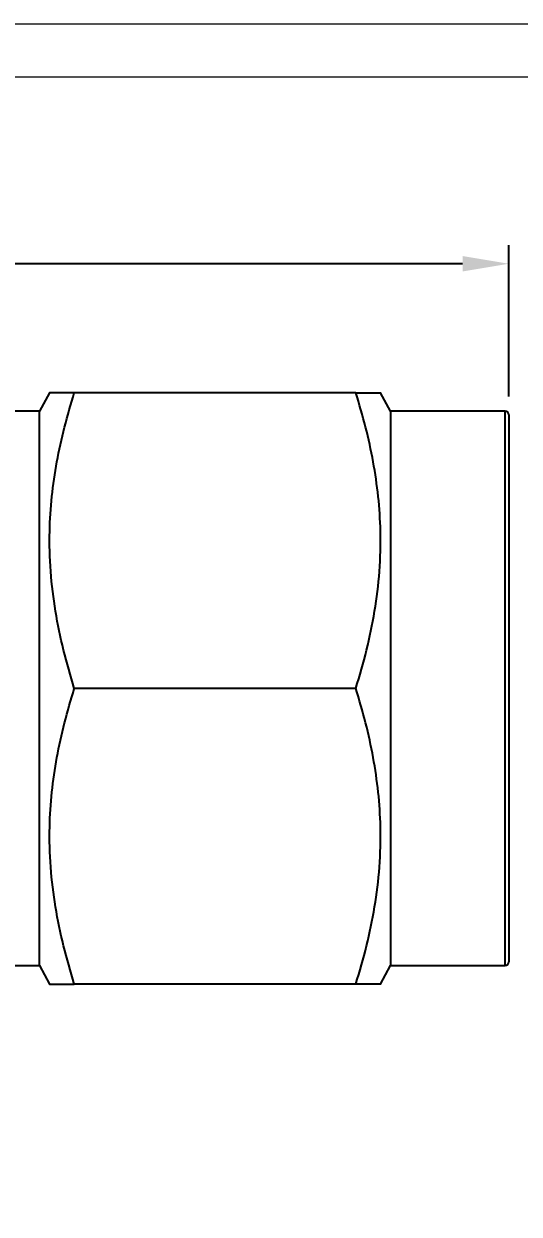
# Model space of a CAD drawing. Header units: millimetres. Extents: x 1276 to 1839, y 649 to 1061.
# Drawn here: x 1757.13 to 1770.54, y 1029.12 to 1061.33 of the extents above; entities that cross this region are included whole.
import ezdxf

# ---------------------------------------------------------------- set-up
doc = ezdxf.new("R2010")
doc.units = ezdxf.units.MM
doc.linetypes.add('SLD-Solid', pattern=[0])
doc.styles.add('GENISO', font='geniso.shx', dxfattribs={"oblique": 15})
doc.dimstyles.new('Scale', dxfattribs={"dimscale": 0.5, "dimtxt": 2.5, "dimasz": 2.5, "dimexe": 1, "dimexo": 1, "dimgap": 0.2, "dimtad": 1, "dimdec": 1, "dimzin": 0, "dimtxsty": 'GENISO', "dimcen": 2.5, "dimclrd": 1, "dimclre": 1, "dimclrt": 7, "dimadec": 0, "dimazin": 0, "dimtfac": 1, "dimtdec": 1, "dimtmove": 0, "dimatfit": 3, "dimfxl": 1, "dimtzin": 0, "dimlwd": -1, "dimlwe": -1, "dimarcsym": 0})

# ---------------------------------------------------------------- blocks, each defined once
blk = doc.blocks.new('*D16')
at = {"color": 1, "transparency": 16777216}
for p, q in [((1717.955, 1053.348), (1717.955, 1055.337)), ((1770.255, 1051.248), (1770.255, 1055.337)), ((1769.005, 1054.837), (1719.205, 1054.837))]:
    blk.add_line(p, q, dxfattribs=at)
for points in [[(1719.205, 1055.046), (1719.205, 1054.629), (1717.955, 1054.837)], [(1769.005, 1055.046), (1769.005, 1054.629), (1770.255, 1054.837)]]:
    blk.add_solid(points, dxfattribs=at)
at = {"layer": 'Defpoints', "color": 0, "transparency": 16777216}
for p in [(1717.955, 1054.837), (1717.955, 1052.848), (1770.255, 1050.748)]:
    blk.add_point(p, dxfattribs=at)
at = {"color": 7, "transparency": 16777216, "insert": (1744.105, 1055.656), "char_height": 1.25, "attachment_point": 5, "style": 'GENISO'}
blk.add_mtext('52,3', dxfattribs=at)

msp = doc.modelspace()

# ---------------------------------------------------------------- linework, layer by layer
at = {"color": 5, "linetype": 'Continuous', "lineweight": 25}
for p, q in [((1757.825, 1051.348), (1757.555, 1050.848)), ((1766.115, 1051.348), (1758.495, 1051.348)), ((1767.055, 1050.848), (1766.784, 1051.348)), ((1757.555, 1050.848), (1756.755, 1050.848)), ((1757.555, 1043.348), (1757.555, 1050.848)), ((1770.155, 1050.848), (1767.055, 1050.848)), ((1767.055, 1050.848), (1767.055, 1035.848)), ((1770.155, 1035.848), (1770.155, 1050.848)), ((1770.255, 1050.748), (1770.255, 1035.948)), ((1757.555, 1035.848), (1757.555, 1043.348)), ((1766.115, 1043.348), (1758.495, 1043.348)), ((1756.755, 1035.848), (1757.555, 1035.848)), ((1757.555, 1035.848), (1757.825, 1035.348)), ((1766.784, 1035.348), (1767.055, 1035.848)), ((1767.055, 1035.848), (1770.155, 1035.848)), ((1766.115, 1035.348), (1758.495, 1035.348))]:
    msp.add_line(p, q, dxfattribs=at)
at = {"color": 7, "linetype": 'SLD-Solid', "lineweight": 15}
for points in [[(1692.898, 1061.329), (1839.363, 1061.329), (1839.363, 959.019), (1692.898, 959.019)], [(1694.334, 1059.893), (1837.927, 1059.893), (1837.927, 960.455), (1694.334, 960.455)]]:
    msp.add_lwpolyline(points, close=True, dxfattribs=at)
at = {"color": 5, "linetype": 'Continuous', "lineweight": 25}
for centre, start, end in [((1770.155, 1050.748), 0, 90), ((1770.155, 1035.948), 270, 0)]:
    msp.add_arc(centre, 0.1, start, end, dxfattribs=at)
for points, knots in [([(1758.495, 1051.348), (1758.356, 1051.348), (1758.147, 1051.348), (1757.964, 1051.348), (1757.862, 1051.348), (1757.813, 1051.348), (1757.828, 1051.348), (1757.828, 1051.348)], [0, 0, 0, 0, 0.366106, 0.550623, 0.735124, 0.982905, 1, 1, 1, 1]), ([(1758.495, 1043.348), (1758.393, 1043.693), (1758.19, 1044.382), (1757.972, 1045.439), (1757.84, 1046.514), (1757.811, 1047.553), (1757.877, 1048.543), (1758.015, 1049.484), (1758.219, 1050.42), (1758.403, 1051.039), (1758.495, 1051.348)], [0, 0, 0, 0, 0.131551, 0.26307, 0.397143, 0.531195, 0.647436, 0.763692, 0.881836, 1, 1, 1, 1]), ([(1766.115, 1043.348), (1766.216, 1043.693), (1766.419, 1044.382), (1766.638, 1045.439), (1766.77, 1046.514), (1766.798, 1047.553), (1766.733, 1048.543), (1766.594, 1049.484), (1766.39, 1050.42), (1766.206, 1051.039), (1766.115, 1051.348)], [0, 0, 0, 0, 0.131551, 0.26307, 0.397143, 0.531195, 0.647436, 0.763692, 0.881836, 1, 1, 1, 1]), ([(1766.115, 1051.348), (1766.253, 1051.348), (1766.462, 1051.348), (1766.646, 1051.348), (1766.747, 1051.348), (1766.797, 1051.348), (1766.782, 1051.348), (1766.781, 1051.348)], [0, 0, 0, 0, 0.366106, 0.550623, 0.735124, 0.982905, 1, 1, 1, 1]), ([(1758.495, 1035.348), (1758.393, 1035.693), (1758.19, 1036.382), (1757.972, 1037.439), (1757.84, 1038.514), (1757.811, 1039.554), (1757.877, 1040.543), (1758.015, 1041.484), (1758.219, 1042.42), (1758.403, 1043.039), (1758.495, 1043.348)], [0, 0, 0, 0, 0.131551, 0.26307, 0.397143, 0.531195, 0.647435, 0.763692, 0.881836, 1, 1, 1, 1]), ([(1766.115, 1035.348), (1766.216, 1035.693), (1766.419, 1036.382), (1766.638, 1037.439), (1766.77, 1038.514), (1766.798, 1039.554), (1766.733, 1040.543), (1766.594, 1041.484), (1766.39, 1042.42), (1766.206, 1043.039), (1766.115, 1043.348)], [0, 0, 0, 0, 0.131551, 0.26307, 0.397143, 0.531195, 0.647435, 0.763691, 0.881836, 1, 1, 1, 1]), ([(1757.828, 1035.348), (1757.827, 1035.348), (1757.812, 1035.348), (1757.861, 1035.348), (1757.963, 1035.348), (1758.146, 1035.348), (1758.355, 1035.348), (1758.495, 1035.348)], [0, 0, 0, 0, 0.011585, 0.264872, 0.447852, 0.630847, 1, 1, 1, 1]), ([(1766.782, 1035.348), (1766.782, 1035.348), (1766.798, 1035.348), (1766.748, 1035.348), (1766.647, 1035.348), (1766.464, 1035.348), (1766.254, 1035.348), (1766.115, 1035.348)], [0, 0, 0, 0, 0.011585, 0.264872, 0.447852, 0.630847, 1, 1, 1, 1])]:
    msp.add_open_spline(points, degree=3, knots=knots, dxfattribs=at)

# ---------------------------------------------------------------- dimensions: what is measured, and where the dimension line sits
dim = msp.add_linear_dim(base=(1717.955, 1054.837), p1=(1770.255, 1050.748), p2=(1717.955, 1052.848), dimstyle='Scale')
dim.commit()
dim.dimension.update_dxf_attribs({"geometry": '*D16', "text_midpoint": (1744.105, 1055.656)})

doc.saveas('drawing.dxf')
